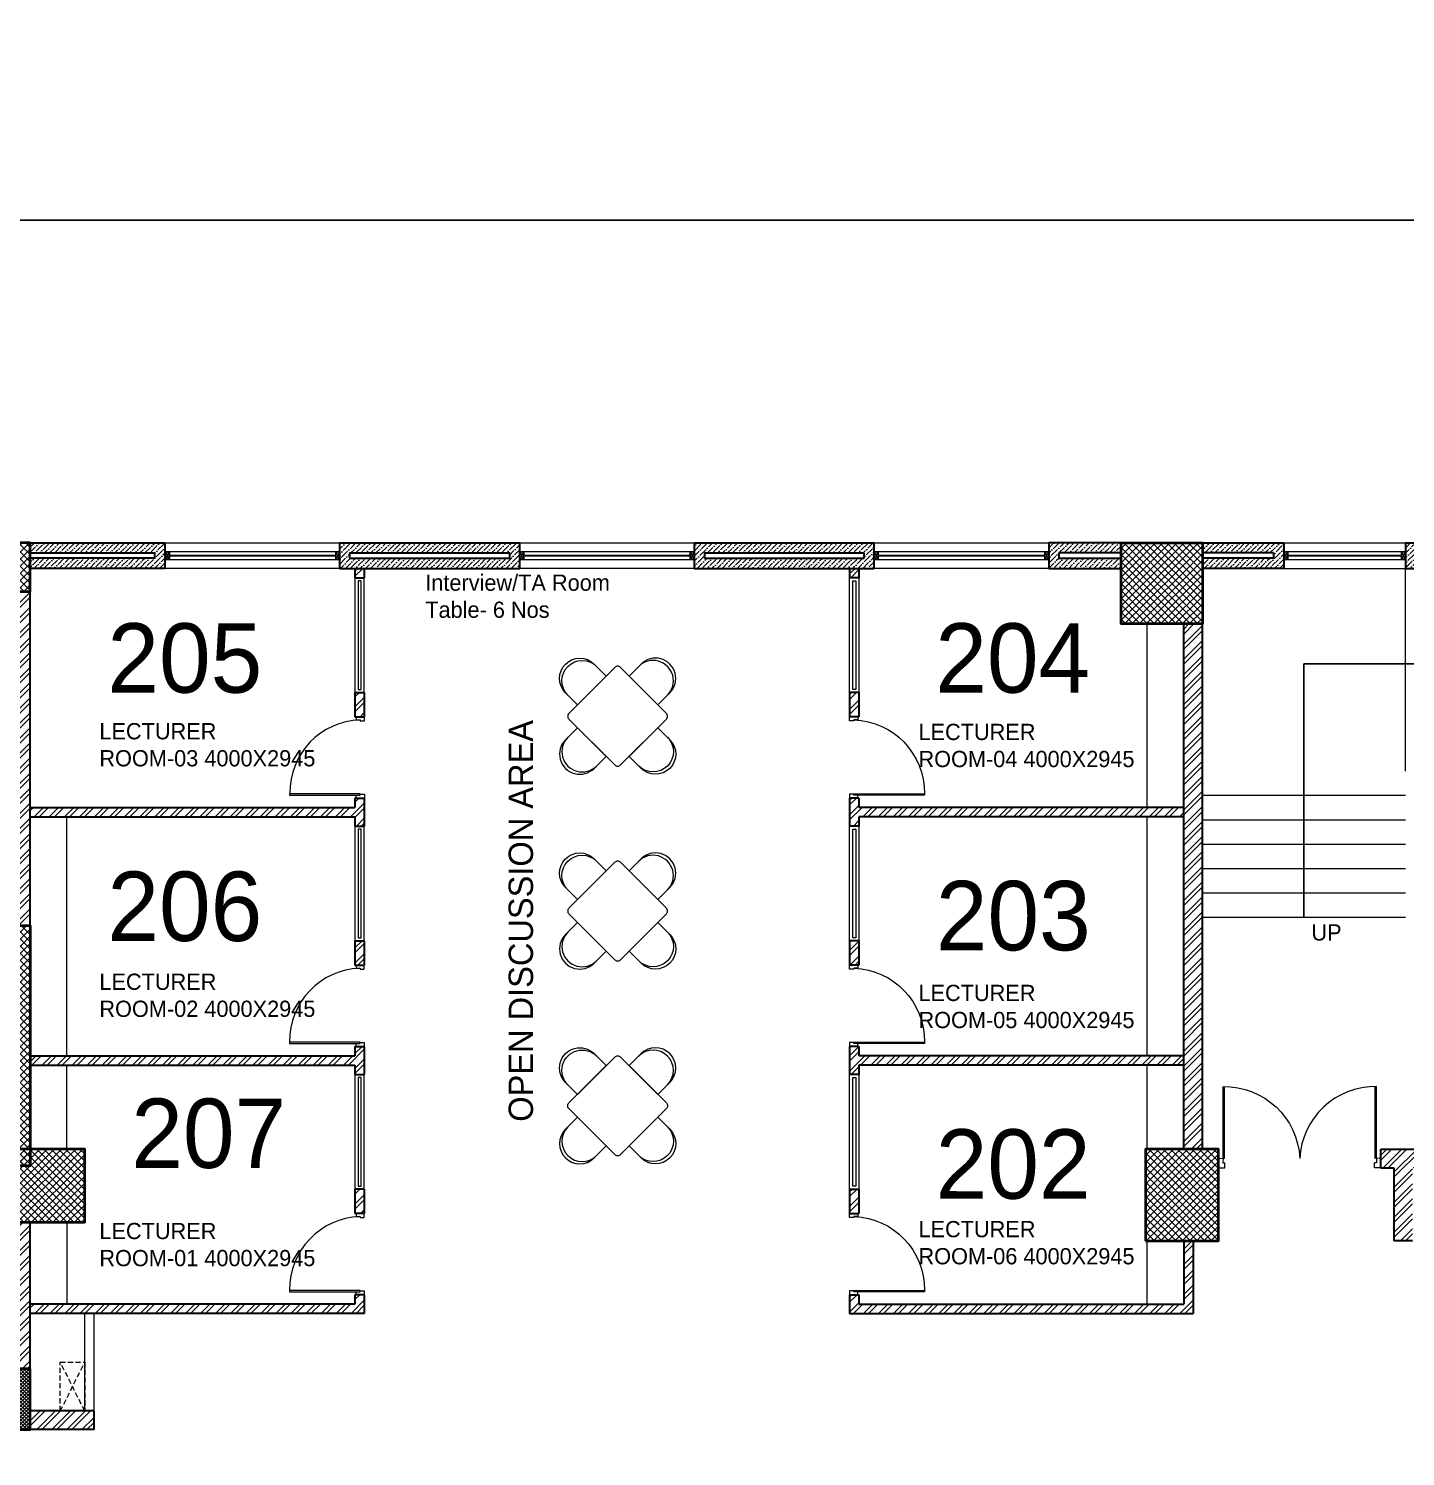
# Model space of a CAD drawing. Header units: millimetres. Extents: x 8275 to 147087, y -297470 to -191881.
# Drawn here: x 73375 to 90337, y -242459 to -224869 of the extents above; entities that cross this region are included whole.
import ezdxf

# ---------------------------------------------------------------- set-up
doc = ezdxf.new("R2010")
doc.units = ezdxf.units.MM
doc.header["$LTSCALE"] = 250
doc.header["$MEASUREMENT"] = 0
doc.linetypes.add('HIDDEN', pattern=[0.375, 0.25, -0.125])
for name, color, linetype, lineweight in [('col', 6, 'Continuous', 40), ('door', 35, 'Continuous', 13), ('ele', 51, 'Continuous', 18), ('furniture', 5, 'Continuous', 15), ('hatch', 9, 'Continuous', 0), ('hidden', 153, 'HIDDEN', 13), ('stairs', 2, 'Continuous', 5), ('text', 7, 'Continuous', 9), ('wall', 1, 'Continuous', 30), ('win', 4, 'Continuous', 20)]:
    doc.layers.add(name, color=color, linetype=linetype, lineweight=lineweight)
doc.layers.add('FUR', color=140, linetype='Continuous')
doc.styles.get("Standard").update_dxf_attribs({"font": 'GOTHIC.TTF', "height": 100})
pattern_1 = [(228.02035, (487794.9, -319285.8), (74.5158, -1412.249), [3000, -1000]), (318.02035, (487126, -320029.2), (74.5158, -1412.249), [3000, -1000])]
pattern_2 = [(45, (335817.04, -556337.83), (-92.807765, 92.807765), []), (45, (335878.92, -556337.83), (-92.807765, 92.807765), [])]
pattern_3 = [(45, (-6686.72, -321362.35), (-92.80777, 92.80777), []), (45, (-6624.85, -321362.35), (-92.80777, 92.80777), [])]
pattern_4 = [(45, (-6686.724, -321362.345), (23.201941, 85.073785), [109.375, -21.875, 0, -21.875])]

# ---------------------------------------------------------------- blocks, each defined once
blk = doc.blocks.new('A$C31941232')
at = {"layer": 'hatch'}
h = blk.add_hatch(dxfattribs=at)
h.set_pattern_fill('ANSI37', color=256, scale=500, style=0)
h.set_pattern_definition([(45, (-0.133, -3.23), (-44.194174, 44.194174), []), (135, (-0.133, -3.23), (-44.194174, -44.194174), [])])
h.paths.add_polyline_path([(-65150, 29284), (-66770, 29284), (-66770, 28684), (-65150, 28684)])
h = blk.add_hatch(dxfattribs=at)
h.set_pattern_fill('ANSI37', color=256, scale=500, style=0)
h.paths.add_polyline_path([(-50711, 28284), (-51711, 28284), (-51711, 29284), (-50711, 29284)])
h = blk.add_hatch(dxfattribs=at)
h.set_pattern_fill('ANSI37', color=256, scale=500, style=0)
h.paths.add_polyline_path([(-65150, 24569), (-72140, 24569), (-72140, 24339), (-65150, 24339)])
h = blk.add_hatch(dxfattribs=at)
h.set_pattern_fill('ANSI37', color=256, scale=500, style=0)
h.paths.add_polyline_path([(-65150, 24339), (-65380, 24339), (-65380, 21609), (-65150, 21609)])
h = blk.add_hatch(dxfattribs=at)
h.set_pattern_fill('ANSI37', color=256, scale=500, style=0)
h.paths.add_polyline_path([(-65380, 21814), (-64480, 21814), (-64480, 20914), (-65380, 20914)])
h = blk.add_hatch(dxfattribs=at)
h.set_pattern_fill('ANSI37', color=256, scale=500, style=0)
h.paths.add_polyline_path([(-51411, 20684), (-50511, 20684), (-50511, 21814), (-51411, 21814)])
at = {"layer": 'col'}
for points, elevation in [([(-66770, 28684), (-65150, 28684), (-65150, 29284), (-66770, 29284)], 2367), ([(-51711, 29284), (-50711, 29284), (-50711, 28284), (-51711, 28284)], -47721), ([(-65380, 20914), (-64480, 20914), (-64480, 21814), (-65380, 21814)], -45347), ([(-51411, 20684), (-50511, 20684), (-50511, 21814), (-51411, 21814)], -45347)]:
    blk.add_lwpolyline(points, close=True, dxfattribs=dict(at, elevation=elevation))
at = {"layer": 'col', "elevation": 23999}
blk.add_lwpolyline([(-67710, 24569), (-67710, 24569), (-65150, 24569), (-65150, 21609), (-65380, 21609)], dxfattribs=at)
blk = doc.blocks.new('DRDR')
at = {"lineweight": 18, "ltscale": 0.1}
for p, q in [((4811214, 8332972), (4811219, 8333059)), ((4811214, 8332972), (4811255, 8332969)), ((4811219, 8333059), (4811277, 8333056)), ((4811255, 8332969), (4811221, 8332307)), ((4811268, 8332969), (4811234, 8332306)), ((4811255, 8332969), (4811257, 8333010)), ((4811268, 8332969), (4811255, 8332969)), ((4811257, 8333010), (4811275, 8333009)), ((4811277, 8333056), (4811275, 8333009)), ((4812659, 8332984), (4812656, 8332937)), ((4812674, 8332936), (4812656, 8332937)), ((4812717, 8332981), (4812659, 8332984)), ((4812672, 8332895), (4812674, 8332936)), ((4812712, 8332893), (4812717, 8332981)), ((4812659, 8332896), (4812624, 8332233)), ((4812672, 8332895), (4812637, 8332233)), ((4812672, 8332895), (4812659, 8332896)), ((4812712, 8332893), (4812672, 8332895))]:
    blk.add_line(p, q, dxfattribs=at)
blk.add_ellipse((4811270, 8332997), major_axis=(-685, -126), ratio=0.993607, start_param=1.318294, end_param=2.867114, dxfattribs=at)
at = {"lineweight": 18, "ltscale": 0.1, "extrusion": (0, 0, -1)}
blk.add_ellipse((4812660, 8332925), major_axis=(668, -196), ratio=0.993607, start_param=1.318294, end_param=2.867114, dxfattribs=at)
blk = doc.blocks.new('D1-1000')
for p, q in [((-951, 0), (-1000, 0)), ((-1000, 0), (-1000, -102)), ((-951, -53), (-951, 0)), ((-49, 0), (0, 0)), ((-49, -53), (-49, 0)), ((0, 0), (0, -102)), ((-1000, -102), (-963, -102)), ((-963, -53), (-951, -53)), ((-963, -102), (-963, -53)), ((-51, -53), (-51, -923)), ((-37, -53), (-49, -53)), ((-37, -923), (-37, -53)), ((-37, -102), (-37, -53)), ((0, -102), (-37, -102)), ((-55, -923), (-37, -923))]:
    blk.add_line(p, q)
blk.add_ellipse((-40, 2), major_axis=(646, 675), ratio=0.977435, start_param=2.382767, end_param=3.900418)
blk = doc.blocks.new('A$C64982875')
at = {"layer": 'furniture'}
for p, q in [((254.8, 304.8), (0, 304.8)), ((0, 304.8), (0, -304.8)), ((0, -304.8), (254.8, -304.8))]:
    blk.add_line(p, q, dxfattribs=at)
for centre in [(204.8, 0), (254.8, 0)]:
    blk.add_arc(centre, 304.8, 270, 90, dxfattribs=at)
blk = doc.blocks.new('A$C6C3C2EC3')
at = {"layer": 'furniture'}
blk.add_lwpolyline([(-601, 35), (-35, 601, -0.414214), (35, 601), (601, 35, -0.414214), (601, -35), (35, -601, -0.414214), (-35, -601), (-601, -35, -0.414214)], format="xyb", close=True, dxfattribs=at)
for p, xscale, yscale, zscale, rotation in [((-318, 318), -0.8202099737597488, 0.8202099737597487, 0.8202099737597487, 315.0000000000001), ((318, 318), 0.8202099737597487, 0.8202099737597487, 0.8202099737597487, 44.99999999999999), ((-318, -318), 0.8202099737597488, 0.8202099737597488, 0.8202099737597488, 225), ((318, -318), -0.8202099737597488, 0.8202099737597487, 0.8202099737597487, 134.9999999999999)]:
    blk.add_blockref('A$C64982875', p, dxfattribs=dict(at, xscale=xscale, yscale=yscale, zscale=zscale, rotation=rotation))

msp = doc.modelspace()

# ---------------------------------------------------------------- hatches: boundary and pattern name
at = {"layer": 'hatch'}
h = msp.add_hatch(dxfattribs=at)
h.set_pattern_fill('ANSI36', color=256, scale=350, style=0)
h.set_pattern_definition(pattern_4)
h.paths.add_polyline_path([(73396, -231329), (73396, -231204), (75054, -231204), (75054, -231519), (73396, -231519), (73396, -231394), (74927, -231394), (74927, -231329)])
h = msp.add_hatch(dxfattribs=at)
h.set_pattern_fill('ANSI36', color=256, scale=350, style=0)
h.set_pattern_definition(pattern_4)
h.paths.add_polyline_path([(77204, -231204), (79427, -231204), (79427, -231519), (77204, -231519)])
h.paths.add_polyline_path([(77329, -231329), (79302, -231329), (79302, -231394), (77329, -231394)], flags=16)
h = msp.add_hatch(dxfattribs=at)
h.set_pattern_fill('ANSI36', color=256, scale=350, style=0)
h.set_pattern_definition(pattern_4)
h.paths.add_polyline_path([(81575, -231204), (83793, -231204), (83793, -231519), (81575, -231519)])
h.paths.add_polyline_path([(81700, -231329), (83668, -231329), (83668, -231394), (81700, -231394)], flags=16)
h = msp.add_hatch(dxfattribs=at)
h.set_pattern_fill('ANSI36', color=256, scale=350, style=0)
h.set_pattern_definition(pattern_4)
edge = h.paths.add_edge_path()
edge.add_line((86835, -231394), (86835, -231519))
edge.add_line((86835, -231519), (85943, -231519))
edge.add_line((85943, -231519), (85943, -231204))
edge.add_line((85943, -231204), (86835, -231204))
edge.add_line((86835, -231204), (86835, -231329))
edge.add_line((86835, -231329), (86068, -231329))
edge.add_line((86068, -231329), (86068, -231394))
edge.add_line((86068, -231394), (86835, -231394))
h = msp.add_hatch(dxfattribs=at)
h.set_pattern_fill('ANSI36', color=256, scale=350, style=0)
h.set_pattern_definition(pattern_4)
h.paths.add_polyline_path([(87835, -231329), (87835, -231204), (88837, -231204), (88837, -231519), (87835, -231519), (87835, -231394), (88712, -231394), (88712, -231329)])
h = msp.add_hatch(dxfattribs=at)
h.set_pattern_fill('ANSI36', color=256, scale=350, style=0)
h.set_pattern_definition(pattern_4)
h.paths.add_polyline_path([(94140, -231394), (90462, -231394), (90462, -231329), (94140, -231329)], flags=16)
h.paths.add_polyline_path([(90337, -231204), (94265, -231204), (94265, -231519), (90337, -231519)])
at = {"layer": 'hatch', "linetype": 'ByBlock', "ltscale": 100}
h = msp.add_hatch(dxfattribs=at)
h.set_pattern_fill('ANSI32', color=256, scale=350, style=0)
h.set_pattern_definition(pattern_2)
h.paths.add_polyline_path([(77511, -231519), (77396, -231519), (77396, -231634), (77511, -231634)])
h = msp.add_hatch(dxfattribs=at)
h.set_pattern_fill('ANSI32', color=256, scale=350, style=0)
h.set_pattern_definition(pattern_2)
h.paths.add_polyline_path([(83605, -231519), (83490, -231519), (83490, -231634), (83605, -231634)])
at = {"layer": 'hatch'}
h = msp.add_hatch(dxfattribs=at)
h.set_pattern_fill('ANSI32', color=256, scale=350, style=0)
h.set_pattern_definition(pattern_3)
h.paths.add_polyline_path([(73166, -231801), (73396, -231801), (73396, -231801), (73166, -231801)])
h.paths.add_polyline_path([(73396, -231801), (73396, -231801), (73166, -231801), (73166, -235923), (73396, -235923)])
at = {"layer": 'hatch', "extrusion": (-0.000141675, -0.002685, 0.999996)}
h = msp.add_hatch(dxfattribs=at)
h.set_pattern_fill('AR-HBONE', color=256, scale=250, angle=183.0204, style=0)
h.set_pattern_definition(pattern_1)
h.paths.add_polyline_path([(73460, -231829), (73460, -231831), (73454, -231831), (73454, -231829)], flags=16)
h.paths.add_polyline_path([(73396, -231826), (73395, -231828), (73401, -231828), (73401, -231826)], flags=16)
edge = h.paths.add_edge_path()
edge.add_arc((73449, -231843), 0.685, 176.9796, 356.9796)
edge.add_arc((73450, -231843), 0.685, 176.9796, 356.9796)
edge.add_arc((73451, -231843), 0.685, 176.9796, 356.9796)
edge.add_arc((73453, -231843), 0.685, 176.9796, 356.9796)
edge.add_arc((73454, -231843), 0.685, 176.9796, 356.9796)
edge.add_arc((73456, -231843), 0.685, 176.9796, 356.9796)
edge.add_arc((73457, -231843), 0.685, 176.9796, 356.9796)
edge.add_arc((73458, -231843), 0.685, 176.9796, 356.9796)
edge.add_arc((73460, -231843), 0.685, 176.9796, 356.9796)
edge.add_arc((73461, -231843), 0.685, 176.9796, 356.9796)
edge.add_arc((73462, -231843), 0.685, 176.9796, 356.9796)
edge.add_arc((73464, -231843), 0.685, 176.9796, 356.9796)
edge.add_line((73464, -231843), (73465, -231831))
edge.add_line((73465, -231831), (73461, -231831))
edge.add_line((73461, -231831), (73461, -231829))
edge.add_line((73461, -231829), (73463, -231829))
edge.add_line((73463, -231829), (73462, -231826))
edge.add_line((73462, -231826), (73453, -231825))
edge.add_line((73453, -231825), (73451, -231828))
edge.add_line((73451, -231828), (73453, -231829))
edge.add_line((73453, -231829), (73453, -231831))
edge.add_line((73453, -231831), (73449, -231830))
edge.add_line((73449, -231830), (73448, -231843))
edge.add_arc((73405, -231840), 0.685, 176.9796, 356.9796, ccw=False)
edge.add_arc((73404, -231840), 0.685, 176.9796, 356.9796, ccw=False)
edge.add_arc((73402, -231840), 0.685, 176.9796, 356.9796, ccw=False)
edge.add_arc((73401, -231840), 0.685, 176.9796, 356.9796, ccw=False)
edge.add_arc((73400, -231840), 0.685, 176.9796, 356.9796, ccw=False)
edge.add_arc((73398, -231840), 0.685, 176.9796, 356.9796, ccw=False)
edge.add_arc((73397, -231840), 0.685, 176.9796, 356.9796, ccw=False)
edge.add_arc((73395, -231840), 0.685, 176.9796, 356.9796, ccw=False)
edge.add_arc((73394, -231840), 0.685, 176.9796, 356.9796, ccw=False)
edge.add_arc((73393, -231840), 0.685, 176.9796, 356.9796, ccw=False)
edge.add_arc((73391, -231839), 0.685, 176.9796, 356.9796, ccw=False)
edge.add_arc((73390, -231839), 0.685, 176.9796, 356.9796, ccw=False)
edge.add_line((73389, -231839), (73390, -231827))
edge.add_line((73390, -231827), (73394, -231827))
edge.add_line((73394, -231827), (73394, -231825))
edge.add_line((73394, -231825), (73392, -231825))
edge.add_line((73392, -231825), (73394, -231822))
edge.add_line((73394, -231822), (73403, -231822))
edge.add_line((73403, -231822), (73404, -231826))
edge.add_line((73404, -231826), (73403, -231826))
edge.add_line((73403, -231826), (73403, -231828))
edge.add_line((73403, -231828), (73406, -231828))
edge.add_line((73406, -231828), (73406, -231840))
h = msp.add_hatch(dxfattribs=at)
h.set_pattern_fill('AR-HBONE', color=256, scale=250, angle=183.0204, style=0)
h.set_pattern_definition(pattern_1)
h.paths.add_polyline_path([(75150, -231919), (75150, -231922), (75144, -231921), (75144, -231919)], flags=16)
h.paths.add_polyline_path([(75086, -231916), (75086, -231918), (75091, -231918), (75091, -231916)], flags=16)
edge = h.paths.add_edge_path()
edge.add_arc((75139, -231933), 0.685, 176.9796, 356.9796)
edge.add_arc((75140, -231933), 0.685, 176.9796, 356.9796)
edge.add_arc((75142, -231933), 0.685, 176.9796, 356.9796)
edge.add_arc((75143, -231933), 0.685, 176.9796, 356.9796)
edge.add_arc((75144, -231933), 0.685, 176.9796, 356.9796)
edge.add_arc((75146, -231934), 0.685, 176.9796, 356.9796)
edge.add_arc((75147, -231934), 0.685, 176.9796, 356.9796)
edge.add_arc((75148, -231934), 0.685, 176.9796, 356.9796)
edge.add_arc((75150, -231934), 0.685, 176.9796, 356.9796)
edge.add_arc((75151, -231934), 0.685, 176.9796, 356.9796)
edge.add_arc((75153, -231934), 0.685, 176.9796, 356.9796)
edge.add_arc((75154, -231934), 0.685, 176.9796, 356.9796)
edge.add_line((75155, -231934), (75155, -231922))
edge.add_line((75155, -231922), (75151, -231922))
edge.add_line((75151, -231922), (75152, -231920))
edge.add_line((75152, -231920), (75153, -231920))
edge.add_line((75153, -231920), (75152, -231916))
edge.add_line((75152, -231916), (75143, -231916))
edge.add_line((75143, -231916), (75141, -231919))
edge.add_line((75141, -231919), (75143, -231919))
edge.add_line((75143, -231919), (75143, -231921))
edge.add_line((75143, -231921), (75139, -231921))
edge.add_line((75139, -231921), (75138, -231933))
edge.add_arc((75095, -231931), 0.685, 176.9796, 356.9796, ccw=False)
edge.add_arc((75094, -231931), 0.685, 176.9796, 356.9796, ccw=False)
edge.add_arc((75092, -231931), 0.685, 176.9796, 356.9796, ccw=False)
edge.add_arc((75091, -231931), 0.685, 176.9796, 356.9796, ccw=False)
edge.add_arc((75090, -231931), 0.685, 176.9796, 356.9796, ccw=False)
edge.add_arc((75088, -231930), 0.685, 176.9796, 356.9796, ccw=False)
edge.add_arc((75087, -231930), 0.685, 176.9796, 356.9796, ccw=False)
edge.add_arc((75086, -231930), 0.685, 176.9796, 356.9796, ccw=False)
edge.add_arc((75084, -231930), 0.685, 176.9796, 356.9796, ccw=False)
edge.add_arc((75083, -231930), 0.685, 176.9796, 356.9796, ccw=False)
edge.add_arc((75082, -231930), 0.685, 176.9796, 356.9796, ccw=False)
edge.add_arc((75080, -231930), 0.685, 176.9796, 356.9796, ccw=False)
edge.add_line((75079, -231930), (75080, -231918))
edge.add_line((75080, -231918), (75084, -231918))
edge.add_line((75084, -231918), (75084, -231916))
edge.add_line((75084, -231916), (75082, -231916))
edge.add_line((75082, -231916), (75084, -231913))
edge.add_line((75084, -231913), (75093, -231913))
edge.add_line((75093, -231913), (75095, -231917))
edge.add_line((75095, -231917), (75093, -231916))
edge.add_line((75093, -231916), (75093, -231919))
edge.add_line((75093, -231919), (75097, -231919))
edge.add_line((75097, -231919), (75096, -231931))
h = msp.add_hatch(dxfattribs=at)
h.set_pattern_fill('AR-HBONE', color=256, scale=250, angle=183.0204, style=0)
h.set_pattern_definition(pattern_1)
h.paths.add_polyline_path([(81964, -232278), (81964, -232280), (81958, -232279), (81958, -232277)], flags=16)
h.paths.add_polyline_path([(81900, -232274), (81900, -232276), (81905, -232277), (81905, -232275)], flags=16)
edge = h.paths.add_edge_path()
edge.add_arc((81953, -232291), 0.685, 176.9796, 356.9796)
edge.add_arc((81954, -232291), 0.685, 176.9796, 356.9796)
edge.add_arc((81956, -232291), 0.685, 176.9796, 356.9796)
edge.add_arc((81957, -232292), 0.685, 176.9796, 356.9796)
edge.add_arc((81958, -232292), 0.685, 176.9796, 356.9796)
edge.add_arc((81960, -232292), 0.685, 176.9796, 356.9796)
edge.add_arc((81961, -232292), 0.685, 176.9796, 356.9796)
edge.add_arc((81962, -232292), 0.685, 176.9796, 356.9796)
edge.add_arc((81964, -232292), 0.685, 176.9796, 356.9796)
edge.add_arc((81965, -232292), 0.685, 176.9796, 356.9796)
edge.add_arc((81967, -232292), 0.685, 176.9796, 356.9796)
edge.add_arc((81968, -232292), 0.685, 176.9796, 356.9796)
edge.add_line((81969, -232292), (81969, -232280))
edge.add_line((81969, -232280), (81965, -232280))
edge.add_line((81965, -232280), (81965, -232278))
edge.add_line((81965, -232278), (81967, -232278))
edge.add_line((81967, -232278), (81966, -232274))
edge.add_line((81966, -232274), (81957, -232274))
edge.add_line((81957, -232274), (81955, -232277))
edge.add_line((81955, -232277), (81957, -232277))
edge.add_line((81957, -232277), (81957, -232279))
edge.add_line((81957, -232279), (81953, -232279))
edge.add_line((81953, -232279), (81952, -232291))
edge.add_arc((81909, -232289), 0.685, 176.9796, 356.9796, ccw=False)
edge.add_arc((81908, -232289), 0.685, 176.9796, 356.9796, ccw=False)
edge.add_arc((81906, -232289), 0.685, 176.9796, 356.9796, ccw=False)
edge.add_arc((81905, -232289), 0.685, 176.9796, 356.9796, ccw=False)
edge.add_arc((81904, -232289), 0.685, 176.9796, 356.9796, ccw=False)
edge.add_arc((81902, -232289), 0.685, 176.9796, 356.9796, ccw=False)
edge.add_arc((81901, -232288), 0.685, 176.9796, 356.9796, ccw=False)
edge.add_arc((81900, -232288), 0.685, 176.9796, 356.9796, ccw=False)
edge.add_arc((81898, -232288), 0.685, 176.9796, 356.9796, ccw=False)
edge.add_arc((81897, -232288), 0.685, 176.9796, 356.9796, ccw=False)
edge.add_arc((81895, -232288), 0.685, 176.9796, 356.9796, ccw=False)
edge.add_arc((81894, -232288), 0.685, 176.9796, 356.9796, ccw=False)
edge.add_line((81893, -232288), (81894, -232276))
edge.add_line((81894, -232276), (81898, -232276))
edge.add_line((81898, -232276), (81898, -232274))
edge.add_line((81898, -232274), (81896, -232274))
edge.add_line((81896, -232274), (81898, -232271))
edge.add_line((81898, -232271), (81907, -232271))
edge.add_line((81907, -232271), (81909, -232275))
edge.add_line((81909, -232275), (81907, -232275))
edge.add_line((81907, -232275), (81907, -232277))
edge.add_line((81907, -232277), (81910, -232277))
edge.add_line((81910, -232277), (81910, -232289))
h = msp.add_hatch(dxfattribs=at)
h.set_pattern_fill('AR-HBONE', color=256, scale=250, angle=183.0204, style=0)
h.set_pattern_definition(pattern_1)
h.paths.add_polyline_path([(83654, -232368), (83654, -232370), (83648, -232370), (83649, -232368)], flags=16)
h.paths.add_polyline_path([(83590, -232365), (83590, -232367), (83595, -232367), (83595, -232365)], flags=16)
edge = h.paths.add_edge_path()
edge.add_arc((83643, -232382), 0.685, 176.9796, 356.9796)
edge.add_arc((83644, -232382), 0.685, 176.9796, 356.9796)
edge.add_arc((83646, -232382), 0.685, 176.9796, 356.9796)
edge.add_arc((83647, -232382), 0.685, 176.9796, 356.9796)
edge.add_arc((83649, -232382), 0.685, 176.9796, 356.9796)
edge.add_arc((83650, -232382), 0.685, 176.9796, 356.9796)
edge.add_arc((83651, -232382), 0.685, 176.9796, 356.9796)
edge.add_arc((83653, -232382), 0.685, 176.9796, 356.9796)
edge.add_arc((83654, -232382), 0.685, 176.9796, 356.9796)
edge.add_arc((83655, -232383), 0.685, 176.9796, 356.9796)
edge.add_arc((83657, -232383), 0.685, 176.9796, 356.9796)
edge.add_arc((83658, -232383), 0.685, 176.9796, 356.9796)
edge.add_line((83659, -232383), (83659, -232371))
edge.add_line((83659, -232371), (83656, -232370))
edge.add_line((83656, -232370), (83656, -232368))
edge.add_line((83656, -232368), (83657, -232368))
edge.add_line((83657, -232368), (83656, -232365))
edge.add_line((83656, -232365), (83647, -232364))
edge.add_line((83647, -232364), (83645, -232368))
edge.add_line((83645, -232368), (83647, -232368))
edge.add_line((83647, -232368), (83647, -232370))
edge.add_line((83647, -232370), (83643, -232370))
edge.add_line((83643, -232370), (83642, -232382))
edge.add_arc((83599, -232380), 0.685, 176.9796, 356.9796, ccw=False)
edge.add_arc((83598, -232379), 0.685, 176.9796, 356.9796, ccw=False)
edge.add_arc((83597, -232379), 0.685, 176.9796, 356.9796, ccw=False)
edge.add_arc((83595, -232379), 0.685, 176.9796, 356.9796, ccw=False)
edge.add_arc((83594, -232379), 0.685, 176.9796, 356.9796, ccw=False)
edge.add_arc((83593, -232379), 0.685, 176.9796, 356.9796, ccw=False)
edge.add_arc((83591, -232379), 0.685, 176.9796, 356.9796, ccw=False)
edge.add_arc((83590, -232379), 0.685, 176.9796, 356.9796, ccw=False)
edge.add_arc((83588, -232379), 0.685, 176.9796, 356.9796, ccw=False)
edge.add_arc((83587, -232379), 0.685, 176.9796, 356.9796, ccw=False)
edge.add_arc((83586, -232379), 0.685, 176.9796, 356.9796, ccw=False)
edge.add_arc((83584, -232379), 0.685, 176.9796, 356.9796, ccw=False)
edge.add_line((83584, -232379), (83584, -232367))
edge.add_line((83584, -232367), (83588, -232367))
edge.add_line((83588, -232367), (83588, -232365))
edge.add_line((83588, -232365), (83586, -232365))
edge.add_line((83586, -232365), (83588, -232361))
edge.add_line((83588, -232361), (83597, -232362))
edge.add_line((83597, -232362), (83599, -232365))
edge.add_line((83599, -232365), (83597, -232365))
edge.add_line((83597, -232365), (83597, -232367))
edge.add_line((83597, -232367), (83601, -232367))
edge.add_line((83601, -232367), (83600, -232380))
at = {"layer": 'hatch'}
h = msp.add_hatch(dxfattribs=at)
h.set_pattern_fill('ANSI32', color=256, scale=350, style=0)
h.set_pattern_definition(pattern_3)
h.paths.add_polyline_path([(87605, -232204), (87835, -232204), (87835, -238674), (87605, -238674)])
at = {"layer": 'hatch', "linetype": 'ByBlock', "ltscale": 100}
h = msp.add_hatch(dxfattribs=at)
h.set_pattern_fill('ANSI32', color=256, scale=350, style=0)
h.set_pattern_definition(pattern_2)
h.paths.add_polyline_path([(77511, -233048), (77396, -233048), (77396, -233348), (77511, -233348)])
h = msp.add_hatch(dxfattribs=at)
h.set_pattern_fill('ANSI32', color=256, scale=350, style=0)
h.set_pattern_definition(pattern_2)
h.paths.add_polyline_path([(83605, -233048), (83490, -233048), (83490, -233348), (83605, -233348)])
h = msp.add_hatch(dxfattribs=at)
h.set_pattern_fill('ANSI32', color=256, scale=350, style=0)
h.set_pattern_definition(pattern_2)
h.paths.add_polyline_path([(77511, -234348), (77396, -234348), (77396, -234463), (73396, -234463), (73396, -234578), (77396, -234578), (77396, -234693), (77511, -234693)])
h = msp.add_hatch(dxfattribs=at)
h.set_pattern_fill('ANSI32', color=256, scale=350, style=0)
h.set_pattern_definition(pattern_2)
h.paths.add_polyline_path([(87605, -234463), (83605, -234463), (83605, -234348), (83490, -234348), (83490, -234693), (83605, -234693), (83605, -234578), (87605, -234578)])
h = msp.add_hatch(dxfattribs=at)
h.set_pattern_fill('ANSI32', color=256, scale=350, style=0)
h.set_pattern_definition(pattern_2)
h.paths.add_polyline_path([(77511, -236108), (77396, -236108), (77396, -236408), (77511, -236408)])
h = msp.add_hatch(dxfattribs=at)
h.set_pattern_fill('ANSI32', color=256, scale=350, style=0)
h.set_pattern_definition(pattern_2)
h.paths.add_polyline_path([(83605, -236108), (83490, -236108), (83490, -236408), (83605, -236408)])
h = msp.add_hatch(dxfattribs=at)
h.set_pattern_fill('ANSI32', color=256, scale=350, style=0)
h.set_pattern_definition(pattern_2)
h.paths.add_polyline_path([(77511, -237408), (77396, -237408), (77396, -237523), (73396, -237523), (73396, -237638), (77396, -237638), (77396, -237753), (77511, -237753)])
h = msp.add_hatch(dxfattribs=at)
h.set_pattern_fill('ANSI32', color=256, scale=350, style=0)
h.set_pattern_definition(pattern_2)
h.paths.add_polyline_path([(87605, -237523), (83605, -237523), (83605, -237408), (83490, -237408), (83490, -237753), (83605, -237753), (83605, -237638), (87605, -237638)])
at = {"layer": 'hatch'}
h = msp.add_hatch(dxfattribs=at)
h.set_pattern_fill('ANSI32', color=256, scale=350, style=0)
h.set_pattern_definition(pattern_3)
h.paths.add_polyline_path([(90195, -238674), (90035, -238674), (90035, -238904), (90195, -238904)])
h = msp.add_hatch(dxfattribs=at)
h.set_pattern_fill('ANSI32', color=256, scale=350, style=0)
h.set_pattern_definition(pattern_3)
edge = h.paths.add_edge_path()
edge.add_line((90425, -239804), (90195, -239804))
edge.add_line((90195, -239804), (90195, -238674))
edge.add_line((90195, -238674), (96435, -238674))
edge.add_line((96435, -238674), (96435, -238904))
edge.add_line((96435, -238904), (94840, -238904))
edge.add_line((94840, -238904), (94840, -240704))
edge.add_line((94840, -240704), (96435, -240704))
edge.add_line((96435, -240704), (96435, -240934))
edge.add_line((96435, -240934), (94725, -240934))
edge.add_line((94725, -240934), (94725, -238904))
edge.add_line((94725, -238904), (93705, -238904))
edge.add_line((93705, -238904), (93705, -239804))
edge.add_line((93705, -239804), (93590, -239804))
edge.add_line((93590, -239804), (93590, -238904))
edge.add_line((93590, -238904), (91740, -238904))
edge.add_line((91740, -238904), (91740, -239803))
edge.add_line((91740, -239803), (91625, -239804))
edge.add_line((91625, -239804), (91625, -238904))
edge.add_line((91625, -238904), (90425, -238904))
edge.add_line((90425, -238904), (90425, -239803))
at = {"layer": 'hatch', "linetype": 'ByBlock', "ltscale": 100}
h = msp.add_hatch(dxfattribs=at)
h.set_pattern_fill('ANSI32', color=256, scale=350, style=0)
h.set_pattern_definition(pattern_2)
h.paths.add_polyline_path([(77511, -239167), (77396, -239167), (77396, -239467), (77511, -239467)])
h = msp.add_hatch(dxfattribs=at)
h.set_pattern_fill('ANSI32', color=256, scale=350, style=0)
h.set_pattern_definition(pattern_2)
h.paths.add_polyline_path([(83605, -239167), (83490, -239167), (83490, -239467), (83605, -239467)])
at = {"layer": 'hatch'}
h = msp.add_hatch(dxfattribs=at)
h.set_pattern_fill('ANSI32', color=256, scale=350, style=0)
h.set_pattern_definition(pattern_3)
h.paths.add_polyline_path([(73166, -241379), (73396, -241379), (73396, -239574), (73166, -239574)])
at = {"layer": 'hatch', "linetype": 'ByBlock', "ltscale": 100}
h = msp.add_hatch(dxfattribs=at)
h.set_pattern_fill('ANSI32', color=256, scale=350, style=0)
h.set_pattern_definition(pattern_2)
h.paths.add_polyline_path([(87720, -239804), (87605, -239804), (87605, -240582), (83605, -240582), (83605, -240467), (83490, -240467), (83490, -240697), (87720, -240697)])
h = msp.add_hatch(dxfattribs=at)
h.set_pattern_fill('ANSI32', color=256, scale=350, style=0)
h.set_pattern_definition(pattern_2)
h.paths.add_polyline_path([(77511, -240467), (77396, -240467), (77396, -240582), (73396, -240582), (73396, -240697), (77511, -240697)])
at = {"layer": 'hatch'}
h = msp.add_hatch(dxfattribs=at)
h.set_pattern_fill('ANSI37', color=256, scale=250)
h.set_pattern_definition([(45, (-6686.724, -321362.345), (-22.097087, 22.097087), []), (135, (-6686.724, -321362.345), (-22.097087, -22.097087), [])])
h.paths.add_polyline_path([(73396, -241379), (73166, -241379), (73166, -242129), (73396, -242129)])
h = msp.add_hatch(dxfattribs=at)
h.set_pattern_fill('ANSI32', color=256, scale=350, style=0)
h.set_pattern_definition(pattern_3)
h.paths.add_polyline_path([(73396, -241899), (74181, -241899), (74181, -242129), (73396, -242129)])

# ---------------------------------------------------------------- linework, layer by layer
at = {"elevation": -11301}
msp.add_lwpolyline([(89087, -235819), (89087, -232697), (92737, -232697)], dxfattribs=at)
at = {"layer": 'col', "elevation": -11301}
msp.add_lwpolyline([(73396, -241379), (73166, -241379), (73166, -242129), (73396, -242129)], close=True, dxfattribs=at)
at = {"layer": 'ele'}
for p, q in [((75054, -231204, -11301), (77204, -231204, -11301)), ((79427, -231204, -11301), (81575, -231204, -11301)), ((83793, -231204, -11301), (85942, -231204, -11301)), ((88837, -231204, -11301), (90337, -231204, -11301)), ((77204, -231519, -11301), (75054, -231519, -11301)), ((81575, -231519, -11301), (79427, -231519, -11301)), ((85943, -231519, -11301), (83795, -231519, -11301)), ((88837, -231519, -11301), (90337, -231519, -11301)), ((74066, -241899, -11301), (74066, -240697, -11301)), ((74181, -241899, -11301), (74181, -240697, -11301))]:
    msp.add_line(p, q, dxfattribs=at)
at = {"layer": 'furniture', "elevation": -11301}
for points in [[(87155, -234463), (87155, -232204), (87605, -232204), (87605, -234463)], [(73846, -237523), (73846, -234578), (73396, -234578), (73396, -237523)], [(87155, -237523), (87155, -234578), (87605, -234578), (87605, -237523)], [(73846, -238674), (73846, -237638), (73396, -237638), (73396, -238674)], [(73846, -239574), (73846, -240582), (73396, -240582), (73396, -239574)]]:
    msp.add_lwpolyline(points, close=True, dxfattribs=at)
at = {"layer": 'furniture', "linetype": 'ByBlock', "ltscale": 100, "elevation": -11301}
for points in [[(87155, -237638), (87605, -237638), (87605, -238674), (87155, -238674)], [(87155, -239804), (87605, -239804), (87605, -240582), (87155, -240582)]]:
    msp.add_lwpolyline(points, close=True, dxfattribs=at)
at = {"layer": 'hidden'}
for p, q in [((74066, -241899, -11301), (73766, -241299, -11301)), ((73766, -241899, -11301), (74066, -241299, -11301))]:
    msp.add_line(p, q, dxfattribs=at)
at = {"layer": 'hidden', "elevation": -11301}
msp.add_lwpolyline([(73766, -241299), (74066, -241299), (74066, -241899), (73766, -241899)], close=True, dxfattribs=at)
at = {"layer": 'stairs'}
for p, q in [((90337, -234019, -11301), (90337, -231519, -11301)), ((90337, -234319, -11301), (87837, -234319, -11301)), ((90337, -234619, -11301), (87837, -234619, -11301)), ((90337, -234919, -11301), (87837, -234919, -11301)), ((90337, -235219, -11301), (87837, -235219, -11301)), ((90337, -235519, -11301), (87837, -235519, -11301)), ((90337, -235819, -11301), (87837, -235819, -11301))]:
    msp.add_line(p, q, dxfattribs=at)
at = {"layer": 'text', "linetype": 'ByBlock', "ltscale": 100, "elevation": -15927}
for points in [[(8275, -191881), (143047, -191881), (143047, -227229), (8275, -227229)], [(8275, -227229), (143047, -227229), (143047, -262577), (8275, -262577)]]:
    msp.add_lwpolyline(points, close=True, dxfattribs=at)
at = {"layer": 'wall'}
for p, q in [((73396, -231204, -11301), (75054, -231204, -11301)), ((74927, -231204, -11301), (74927, -231204, -11301)), ((75054, -231204, -11301), (75054, -231519, -11301)), ((77204, -231204, -11301), (79427, -231204, -11301)), ((77204, -231204, -11301), (77204, -231519, -11301)), ((79427, -231519, -11301), (79427, -231204, -11301)), ((81575, -231204, -11301), (83793, -231204, -11301)), ((81575, -231204, -11301), (81575, -231519, -11301)), ((83793, -231519, -11301), (83793, -231204, -11301)), ((85943, -231204, -11301), (85943, -231519, -11301)), ((86835, -231204, -11301), (85943, -231204, -11301)), ((86068, -231204, -11301), (86068, -231204, -11301)), ((87835, -231204, -11301), (88837, -231204, -11301)), ((88837, -231204, -11301), (88837, -231519, -11301)), ((90337, -231204, -11301), (90337, -231519, -11301)), ((90337, -231204, -11301), (94265, -231204, -11301)), ((73396, -231329, -11301), (74927, -231329, -11301)), ((74927, -231394, -11301), (73396, -231394, -11301)), ((74927, -231329, -11301), (74927, -231394, -11301)), ((77329, -231329, -11301), (79302, -231329, -11301)), ((77329, -231329, -11301), (77329, -231394, -11301)), ((77329, -231394, -11301), (79302, -231394, -11301)), ((79302, -231394, -11301), (79302, -231329, -11301)), ((81700, -231329, -11301), (83668, -231329, -11301)), ((81700, -231329, -11301), (81700, -231394, -11301)), ((81700, -231394, -11301), (83668, -231394, -11301)), ((83668, -231394, -11301), (83668, -231329, -11301)), ((86068, -231329, -11301), (86068, -231394, -11301)), ((86835, -231329, -11301), (86068, -231329, -11301)), ((86068, -231394, -11301), (86835, -231394, -11301)), ((88712, -231329, -11301), (87835, -231329, -11301)), ((88712, -231394, -11301), (87835, -231394, -11301)), ((88712, -231329, -11301), (88712, -231394, -11301)), ((75054, -231519, -11301), (73396, -231519, -11301)), ((77204, -231519, -11301), (79427, -231519, -11301)), ((77396, -231519, -11301), (77396, -231634, -11301)), ((77396, -231634, -11301), (77511, -231634, -11301)), ((77511, -231519, -11301), (77511, -231634, -11301)), ((81575, -231519, -11301), (83793, -231519, -11301)), ((83490, -231519, -11301), (83490, -231634, -11301)), ((83605, -231634, -11301), (83490, -231634, -11301)), ((83605, -231519, -11301), (83605, -231634, -11301)), ((85943, -231519, -11301), (86835, -231519, -11301)), ((88837, -231519, -11301), (87835, -231519, -11301)), ((90337, -231519, -11301), (94265, -231519, -11301)), ((87605, -238674, -11301), (87605, -232204, -11301)), ((87835, -238674, -11301), (87835, -232204, -11301)), ((87835, -238674, -11301), (87835, -232204, -11301)), ((77396, -233048, -11301), (77396, -233348, -11301)), ((77396, -233048, -11301), (77511, -233048, -11301)), ((77511, -233048, -11301), (77511, -233348, -11301)), ((83490, -233048, -11301), (83490, -233348, -11301)), ((83605, -233048, -11301), (83490, -233048, -11301)), ((83605, -233048, -11301), (83605, -233348, -11301)), ((77396, -233348, -11301), (77511, -233348, -11301)), ((83605, -233348, -11301), (83490, -233348, -11301)), ((73396, -234463, -11301), (77396, -234463, -11301)), ((77396, -234348, -11301), (77396, -234463, -11301)), ((77396, -234348, -11301), (77511, -234348, -11301)), ((77511, -234348, -11301), (77511, -234693, -11301)), ((83490, -234348, -11301), (83490, -234693, -11301)), ((83605, -234348, -11301), (83490, -234348, -11301)), ((83605, -234348, -11301), (83605, -234463, -11301)), ((87605, -234463, -11301), (83605, -234463, -11301)), ((73396, -234578, -11301), (77396, -234578, -11301)), ((77396, -234578, -11301), (77396, -234693, -11301)), ((83605, -234578, -11301), (83605, -234693, -11301)), ((87605, -234578, -11301), (83605, -234578, -11301)), ((77396, -234693, -11301), (77511, -234693, -11301)), ((83605, -234693, -11301), (83490, -234693, -11301)), ((77396, -236108, -11301), (77396, -236408, -11301)), ((77396, -236108, -11301), (77511, -236108, -11301)), ((77511, -236108, -11301), (77511, -236408, -11301)), ((83490, -236108, -11301), (83490, -236408, -11301)), ((83605, -236108, -11301), (83490, -236108, -11301)), ((83605, -236108, -11301), (83605, -236408, -11301)), ((77396, -236408, -11301), (77511, -236408, -11301)), ((83605, -236408, -11301), (83490, -236408, -11301)), ((77396, -237408, -11301), (77396, -237523, -11301)), ((77396, -237408, -11301), (77511, -237408, -11301)), ((77511, -237408, -11301), (77511, -237753, -11301)), ((83490, -237408, -11301), (83490, -237753, -11301)), ((83605, -237408, -11301), (83490, -237408, -11301)), ((83605, -237408, -11301), (83605, -237523, -11301)), ((73396, -237523, -11301), (77396, -237523, -11301)), ((73396, -237638, -11301), (77396, -237638, -11301)), ((77396, -237638, -11301), (77396, -237753, -11301)), ((87605, -237523, -11301), (83605, -237523, -11301)), ((83605, -237638, -11301), (83605, -237753, -11301)), ((87605, -237638, -11301), (83605, -237638, -11301)), ((77396, -237753, -11301), (77511, -237753, -11301)), ((83605, -237753, -11301), (83490, -237753, -11301)), ((90035, -238904, -11301), (90035, -238674, -11301)), ((90035, -238674, -11301), (90195, -238674, -11301)), ((90195, -238674, -11301), (96435, -238674, -11301)), ((90035, -238904, -11301), (90195, -238904, -11301)), ((90195, -238904, -11301), (90195, -239804, -11301)), ((77396, -239167, -11301), (77396, -239467, -11301)), ((77511, -239167, -11301), (77396, -239167, -11301)), ((77511, -239167, -11301), (77511, -239467, -11301)), ((83490, -239167, -11301), (83490, -239467, -11301)), ((83490, -239167, -11301), (83605, -239167, -11301)), ((83605, -239167, -11301), (83605, -239467, -11301)), ((77511, -239467, -11301), (77396, -239467, -11301)), ((83490, -239467, -11301), (83605, -239467, -11301)), ((87605, -239804, -11301), (87605, -240582, -11301)), ((87720, -239804, -11301), (87720, -240697, -11301)), ((90425, -239804, -11301), (90195, -239804, -11301)), ((77396, -240582, -11301), (73396, -240582, -11301)), ((77511, -240467, -11301), (77396, -240467, -11301)), ((77396, -240467, -11301), (77396, -240582, -11301)), ((77511, -240467, -11301), (77511, -240697, -11301)), ((83490, -240467, -11301), (83605, -240467, -11301)), ((83490, -240467, -11301), (83490, -240697, -11301)), ((83605, -240467, -11301), (83605, -240582, -11301)), ((83605, -240582, -11301), (87605, -240582, -11301)), ((77511, -240697, -11301), (73396, -240697, -11301)), ((83490, -240697, -11301), (87720, -240697, -11301)), ((74181, -241899, -11301), (73396, -241899, -11301)), ((73396, -242129, -11301), (73396, -242129, -11301)), ((74181, -242129, -11301), (73396, -242129, -11301))]:
    msp.add_line(p, q, dxfattribs=at)
at = {"layer": 'wall', "elevation": -11301}
for points in [[(73396, -235919), (73396, -231801)], [(73396, -241379), (73396, -239574)], [(74181, -242129), (74181, -241899)]]:
    msp.add_lwpolyline(points, dxfattribs=at)
at = {"layer": 'win'}
for p, q in [((75104, -231407, -11301), (75064, -231317, -11301)), ((75104, -231317, -11301), (75064, -231407, -11301)), ((75109, -231312, -11301), (77159, -231312, -11301)), ((75109, -231357, -11301), (77159, -231357, -11301)), ((77159, -231367, -11301), (75109, -231367, -11301)), ((77159, -231412, -11301), (75109, -231412, -11301)), ((77204, -231407, -11301), (77164, -231317, -11301)), ((77204, -231317, -11301), (77164, -231407, -11301)), ((79472, -231407, -11301), (79432, -231317, -11301)), ((79472, -231317, -11301), (79432, -231407, -11301)), ((79477, -231312, -11301), (81530, -231312, -11301)), ((79477, -231357, -11301), (81530, -231357, -11301)), ((81530, -231367, -11301), (79477, -231367, -11301)), ((81530, -231412, -11301), (79477, -231412, -11301)), ((81570, -231407, -11301), (81530, -231317, -11301)), ((81570, -231317, -11301), (81530, -231407, -11301)), ((83838, -231407, -11301), (83798, -231317, -11301)), ((83838, -231317, -11301), (83798, -231407, -11301)), ((83843, -231312, -11301), (85898, -231312, -11301)), ((83843, -231357, -11301), (85898, -231357, -11301)), ((85898, -231367, -11301), (83843, -231367, -11301)), ((85898, -231412, -11301), (83843, -231412, -11301)), ((85938, -231407, -11301), (85898, -231317, -11301)), ((85938, -231317, -11301), (85898, -231407, -11301)), ((88882, -231407, -11301), (88842, -231317, -11301)), ((88882, -231317, -11301), (88842, -231407, -11301)), ((88887, -231312, -11301), (90287, -231312, -11301)), ((88887, -231357, -11301), (90287, -231357, -11301)), ((90287, -231367, -11301), (88887, -231367, -11301)), ((90287, -231412, -11301), (88887, -231412, -11301)), ((90332, -231407, -11301), (90292, -231317, -11301)), ((90332, -231317, -11301), (90292, -231407, -11301))]:
    msp.add_line(p, q, dxfattribs=at)
at = {"layer": 'win', "elevation": -11301}
for points in [[(75109, -231312), (75109, -231412), (75059, -231412), (75059, -231312)], [(75104, -231317), (75104, -231407), (75064, -231407), (75064, -231317)], [(77209, -231312), (77209, -231412), (77159, -231412), (77159, -231312)], [(77204, -231317), (77204, -231407), (77164, -231407), (77164, -231317)], [(79477, -231312), (79477, -231412), (79427, -231412), (79427, -231312)], [(79472, -231317), (79472, -231407), (79432, -231407), (79432, -231317)], [(81575, -231312), (81575, -231412), (81525, -231412), (81525, -231312)], [(81570, -231317), (81570, -231407), (81530, -231407), (81530, -231317)], [(83843, -231312), (83843, -231412), (83793, -231412), (83793, -231312)], [(83838, -231317), (83838, -231407), (83798, -231407), (83798, -231317)], [(85943, -231312), (85943, -231412), (85893, -231412), (85893, -231312)], [(85938, -231317), (85938, -231407), (85898, -231407), (85898, -231317)], [(88887, -231312), (88887, -231412), (88837, -231412), (88837, -231312)], [(88882, -231317), (88882, -231407), (88842, -231407), (88842, -231317)], [(90337, -231312), (90337, -231412), (90287, -231412), (90287, -231312)], [(90332, -231317), (90332, -231407), (90292, -231407), (90292, -231317)]]:
    msp.add_lwpolyline(points, close=True, dxfattribs=at)
at = {"layer": 'win', "linetype": 'ByBlock', "ltscale": 100, "elevation": -11301}
for points in [[(77396, -233048), (77511, -233048), (77511, -231634), (77396, -231634)], [(83605, -233048), (83490, -233048), (83490, -231634), (83605, -231634)], [(77434, -233011), (77474, -233011), (77474, -231672), (77434, -231672)], [(83568, -233011), (83528, -233011), (83528, -231672), (83568, -231672)], [(77396, -236108), (77511, -236108), (77511, -234693), (77396, -234693)], [(77434, -236070), (77474, -236070), (77474, -234731), (77434, -234731)], [(83605, -236108), (83490, -236108), (83490, -234693), (83605, -234693)], [(83568, -236070), (83528, -236070), (83528, -234731), (83568, -234731)], [(77396, -239167), (77511, -239167), (77511, -237753), (77396, -237753)], [(77434, -239129), (77474, -239129), (77474, -237790), (77434, -237790)], [(83605, -239167), (83490, -239167), (83490, -237753), (83605, -237753)], [(83568, -239129), (83528, -239129), (83528, -237790), (83568, -237790)]]:
    msp.add_lwpolyline(points, close=True, dxfattribs=at)

# ---------------------------------------------------------------- block references
at = {"layer": 'door', "rotation": 270}
for p in [(77514, -234348, -11301), (77511, -237408, -11301), (77511, -240467, -11301)]:
    msp.add_blockref('D1-1000', p, dxfattribs=at)
at = {"layer": 'door', "xscale": -1, "rotation": 90}
for p in [(83488, -234348, -11301), (83490, -237408, -11301), (83490, -240467, -11301)]:
    msp.add_blockref('D1-1000', p, dxfattribs=at)
at = {"layer": 'door', "extrusion": (-0.000778881, 0.000724023, -0.999999), "xscale": 1.333333333321009, "yscale": 1.333333333321009, "zscale": -1.33333333332105, "rotation": 182.990174140014}
msp.add_blockref('DRDR', (5738582, 11191331, 23873), dxfattribs=at)
at = {"layer": 'furniture', "extrusion": (2.24526e-05, 1.81511e-05, 1), "xscale": -1}
for p in [(80632, -233340, -11303), (80632, -235740, -11303)]:
    msp.add_blockref('A$C6C3C2EC3', p, dxfattribs=at)
at = {"layer": 'furniture', "extrusion": (2.24526e-05, -1.81511e-05, 1), "rotation": 180}
msp.add_blockref('A$C6C3C2EC3', (80632, -238140, -11295), dxfattribs=at)
at = {"layer": 'hatch'}
msp.add_blockref('A$C31941232', (138546, -260488, -11301), dxfattribs=at)

# ---------------------------------------------------------------- texts
at = {"layer": 'FUR', "char_height": 855, "width": 56208.92, "attachment_point": 7, "rotation": 359.9787}
for s, insert in [('\\pi27159;205', (47187, -233052, -72631)), ('\\pi27149;204', (57396, -233052, -72631)), ('\\pi27159;206', (47187, -236111, -72631)), ('\\pi27156;203', (57396, -236226, -72631)), ('\\pi27149;207', (47491, -238907, -72631)), ('\\pi27154;202', (57396, -239286, -72631))]:
    msp.add_mtext(s, dxfattribs=dict(at, insert=insert))
at = {"layer": 'text'}
msp.add_text('UP ', height=200, rotation=0, dxfattribs=at).set_placement((89179, -236104, -11301))
at = {"layer": 'text', "linetype": 'ByBlock', "ltscale": 100, "char_height": 200, "attachment_point": 1, "rotation": 360}
for s, insert, width in [('Interview/TA Room Table- 6 Nos', (78262, -231595, -22601), 2632.49), ('LECTURER ROOM-03 4000X2945', (74247, -233425, -11301), 2679.54), ('LECTURER ROOM-04 4000X2945', (84338, -233434, -11301), 2679.54), ('LECTURER ROOM-02 4000X2945', (74247, -236511, -11301), 2679.54), ('LECTURER ROOM-05 4000X2945', (84338, -236649, -11301), 2679.54), ('LECTURER ROOM-06 4000X2945', (84338, -239559, -11301), 2679.54), ('LECTURER ROOM-01 4000X2945', (74247, -239582, -11301), 2679.54)]:
    msp.add_mtext(s, dxfattribs=dict(at, insert=insert, width=width))
at = {"layer": 'text', "insert": (79289, -238336, -11301), "char_height": 250, "width": 5273.55, "attachment_point": 1, "rotation": 90}
msp.add_mtext('{\\H1.2x;OPEN DISCUSSION AREA}', dxfattribs=at)

doc.saveas('drawing.dxf')
